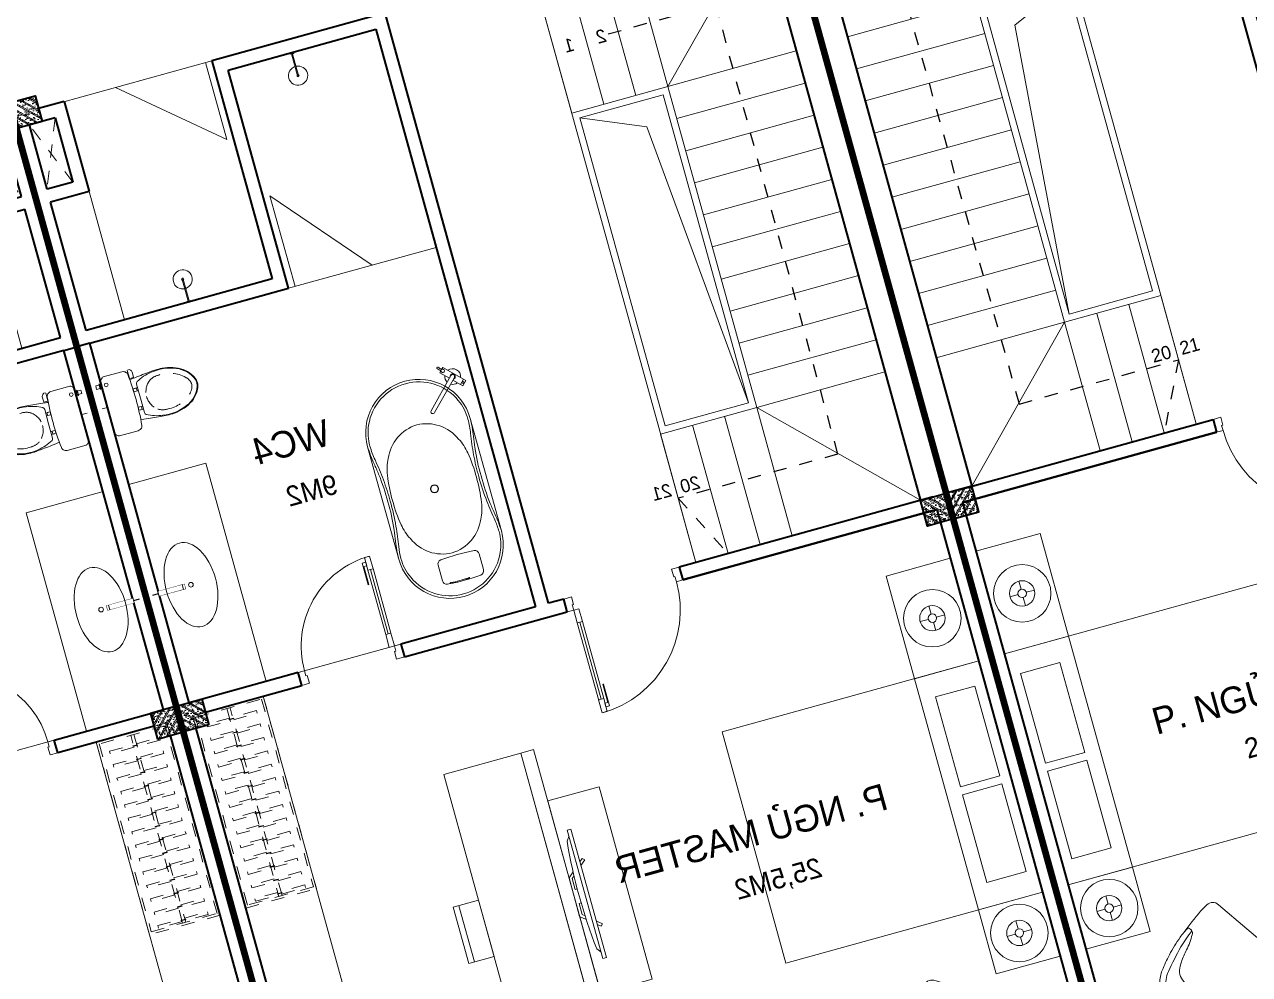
# Model space of a CAD drawing. Header units: metres. Extents: x 568332 to 569219, y 2065964 to 2066430.
# Drawn here: x 568489.27 to 568498.47, y 2066366.09 to 2066373.23 of the extents above; entities that cross this region are included whole.
import ezdxf

# ---------------------------------------------------------------- set-up
doc = ezdxf.new("R2010")
doc.units = ezdxf.units.M
for name, pattern in [('$AUDIT_BAD_LTYPE2', [0]), ('DASHDOT2', [0.5, 0.25, -0.125, 0, -0.125]), ('HIDDEN', [0.375, 0.25, -0.125]), ('X-5M-G-MB PHONGNGU$0$HIDDEN2', [0.1875, 0.125, -0.0625]), ('xref-thap C (mb tang 32-2)$0$HIDDEN', [0.375, 0.25, -0.125])]:
    doc.linetypes.add(name, pattern=pattern)
doc.layers.get('0').update_dxf_attribs({"linetype": 'CONTINUOUS'})
doc.layers.get('DEFPOINTS').update_dxf_attribs({"linetype": 'CONTINUOUS'})
for name, color, linetype, lineweight in [('-CONCRETE', 1, 'CONTINUOUS', 35), ('-DIM', 9, 'CONTINUOUS', 13), ('-DOOR', 137, 'CONTINUOUS', 9), ('-FURNITURE', 46, 'CONTINUOUS', 9), ('-HATCH', 8, 'CONTINUOUS', 5), ('-HIDE', 3, 'HIDDEN', 13), ('-LINE1', 7, 'CONTINUOUS', 18), ('-STEEL1', 1, 'CONTINUOUS', 35), ('-TEXT', 7, 'CONTINUOUS', 15), ('-WALL', 4, 'CONTINUOUS', 35), ('TEXT25', 2, 'CONTINUOUS', 13)]:
    doc.layers.add(name, color=color, linetype=linetype, lineweight=lineweight)
doc.layers.add('1-NETMANH', color=8, linetype='CONTINUOUS')
doc.styles.add('SVN_AVO_thuong', font='')
doc.styles.add('T1', font='', dxfattribs={"height": 200})
doc.styles.add('vnavanth', font='', dxfattribs={"width": 0.8})
doc.styles.get('SVN_AVO_thuong').set_extended_font_data('SVN-Avo')
doc.styles.get('T1').set_extended_font_data('VNgeometric Light')
doc.styles.get('vnavanth').set_extended_font_data('.VnAvantH')

# ---------------------------------------------------------------- blocks, each defined once
blk = doc.blocks.new('*U187')
at = {"linetype": 'X-5M-G-MB PHONGNGU$0$HIDDEN2'}
for points in [[(0, 600.0000000004657), (0, 0), (1636.196318108544, -5.568266150429466e-10), (1636.196318108544, 599.9999999999088)], [(1616.196318108544, 579.9996613718355), (1616.196318108544, 19.99966137183562), (20, 20.00000000046566), (20, 580.0000000004657)], [(1616.196318108544, 286.6991212949177), (1616.196318108544, 313.0991212948245), (20, 313.0991212953813), (19.99999859370291, 286.6991212952417)], [(113.7817614636733, 319.1750910408318), (109.4317788550979, 319.1750910408318), (109.4317788550979, 280.441767644881), (113.7817614636733, 280.441767644881)], [(227.7817614636733, 319.1750910407849), (223.4317788550979, 319.1750910407849), (223.4317788550979, 280.4417676448341), (227.7817614636733, 280.4417676448341)], [(341.7817614636733, 319.175091040738), (337.4317788550979, 319.175091040738), (337.4317788550979, 280.4417676447872), (341.7817614636733, 280.4417676447872)], [(455.7817614636733, 319.1750910406911), (451.4317788550979, 319.1750910406911), (451.4317788550979, 280.4417676447403), (455.7817614636733, 280.4417676447403)], [(569.7817614636733, 319.1750910406442), (565.431778855098, 319.1750910406442), (565.431778855098, 280.4417676446934), (569.7817614636733, 280.4417676446934)], [(683.7817614636733, 319.1750910405973), (679.431778855098, 319.1750910405973), (679.431778855098, 280.4417676446465), (683.7817614636733, 280.4417676446465)], [(797.7817614636733, 319.1750910405504), (793.431778855098, 319.1750910405504), (793.431778855098, 280.4417676445996), (797.7817614636733, 280.4417676445996)], [(911.7817614636733, 319.1750910405035), (907.431778855098, 319.1750910405035), (907.431778855098, 280.4417676445527), (911.7817614636733, 280.4417676445527)], [(1025.781761463673, 319.1750910404566), (1021.431778855098, 319.1750910404566), (1021.431778855098, 280.4417676445057), (1025.781761463673, 280.4417676445057)], [(1139.781761463673, 319.1750910404097), (1135.431778855098, 319.1750910404097), (1135.431778855098, 280.4417676444588), (1139.781761463673, 280.4417676444588)], [(1253.781761463673, 319.1750910403628), (1249.431778855098, 319.1750910403628), (1249.431778855098, 280.4417676444119), (1253.781761463673, 280.4417676444119)], [(1367.781761463673, 319.1750910403159), (1363.431778855098, 319.1750910403159), (1363.431778855098, 280.441767644365), (1367.781761463673, 280.441767644365)], [(1481.781761463673, 319.175091040269), (1477.431778855098, 319.175091040269), (1477.431778855098, 280.4417676443181), (1481.781761463673, 280.4417676443181)], [(1595.781761463673, 319.175091040222), (1591.431778855098, 319.175091040222), (1591.431778855098, 280.4417676442712), (1595.781761463673, 280.4417676442712)]]:
    blk.add_lwpolyline(points, close=True, dxfattribs=at)
for points in [[(122.2409142897814, 313.1103512093413), (122.2409142897814, 515.2497102723445), (100.1765458012815, 515.2497102723445), (100.1765458012815, 313.1103512093413)], [(236.2409142897814, 313.1103512092944), (236.2409142897814, 515.2497102722975), (214.1765458012815, 515.2497102722975), (214.1765458012815, 313.1103512092944)], [(350.2409142897814, 313.1103512092475), (350.2409142897814, 515.2497102722507), (328.1765458012815, 515.2497102722507), (328.1765458012815, 313.1103512092475)], [(464.2409142897814, 313.1103512092006), (464.2409142897814, 515.2497102722037), (442.1765458012815, 515.2497102722037), (442.1765458012815, 313.1103512092006)], [(578.2409142897814, 313.1103512091537), (578.2409142897814, 515.2497102721569), (556.1765458012815, 515.2497102721569), (556.1765458012815, 313.1103512091537)], [(692.2409142897814, 313.1103512091068), (692.2409142897814, 515.24971027211), (670.1765458012815, 515.24971027211), (670.1765458012815, 313.1103512091068)], [(806.2409142897814, 313.1103512090599), (806.2409142897814, 515.249710272063), (784.1765458012815, 515.249710272063), (784.1765458012815, 313.1103512090599)], [(920.2409142897814, 313.110351209013), (920.2409142897814, 515.2497102720162), (898.1765458012815, 515.2497102720162), (898.1765458012815, 313.110351209013)], [(1034.240914289781, 313.1103512089661), (1034.240914289781, 515.2497102719692), (1012.176545801281, 515.2497102719692), (1012.176545801281, 313.1103512089661)], [(1148.240914289781, 313.1103512089192), (1148.240914289781, 515.2497102719224), (1126.176545801281, 515.2497102719224), (1126.176545801281, 313.1103512089192)], [(1262.240914289781, 313.1103512088723), (1262.240914289781, 515.2497102718754), (1240.176545801281, 515.2497102718754), (1240.176545801281, 313.1103512088723)], [(1376.240914289781, 313.1103512088254), (1376.240914289781, 515.2497102718285), (1354.176545801281, 515.2497102718285), (1354.176545801281, 313.1103512088254)], [(1490.240914289781, 313.1103512087785), (1490.240914289781, 515.2497102717816), (1468.176545801281, 515.2497102717816), (1468.176545801281, 313.1103512087785)], [(1604.240914289781, 313.1103512087315), (1604.240914289781, 515.2497102717347), (1582.176545801281, 515.2497102717347), (1582.176545801281, 313.1103512087315)], [(100.1765458012815, 286.7103512094345), (100.1765458012815, 92.0852110228024), (122.2409142897814, 92.0852110228024), (122.2409142897814, 286.7103512094345)], [(214.1765458012815, 286.7103512093876), (214.1765458012815, 92.08521102275549), (236.2409142897814, 92.08521102275549), (236.2409142897814, 286.7103512093876)], [(328.1765458012815, 286.7103512093407), (328.1765458012815, 92.08521102270858), (350.2409142897814, 92.08521102270858), (350.2409142897814, 286.7103512093407)], [(442.1765458012815, 286.7103512092938), (442.1765458012815, 92.08521102266168), (464.2409142897814, 92.08521102266168), (464.2409142897814, 286.7103512092938)], [(556.1765458012815, 286.7103512092469), (556.1765458012815, 92.08521102261477), (578.2409142897814, 92.08521102261477), (578.2409142897814, 286.7103512092469)], [(670.1765458012815, 286.7103512092), (670.1765458012815, 92.08521102256786), (692.2409142897814, 92.08521102256786), (692.2409142897814, 286.7103512092)], [(784.1765458012815, 286.7103512091531), (784.1765458012815, 92.08521102252095), (806.2409142897814, 92.08521102252095), (806.2409142897814, 286.7103512091531)], [(898.1765458012815, 286.7103512091062), (898.1765458012815, 92.08521102247404), (920.2409142897814, 92.08521102247404), (920.2409142897814, 286.7103512091062)], [(1012.176545801281, 286.7103512090592), (1012.176545801281, 92.08521102242715), (1034.240914289781, 92.08521102242715), (1034.240914289781, 286.7103512090592)], [(1126.176545801281, 286.7103512090123), (1126.176545801281, 92.08521102238024), (1148.240914289781, 92.08521102238024), (1148.240914289781, 286.7103512090123)], [(1240.176545801281, 286.7103512089654), (1240.176545801281, 92.08521102233333), (1262.240914289781, 92.08521102233333), (1262.240914289781, 286.7103512089654)], [(1354.176545801281, 286.7103512089186), (1354.176545801281, 92.08521102228642), (1376.240914289781, 92.08521102228642), (1376.240914289781, 286.7103512089186)], [(1468.176545801281, 286.7103512088717), (1468.176545801281, 92.0852110222395), (1490.240914289781, 92.0852110222395), (1490.240914289781, 286.7103512088717)], [(1582.176545801281, 286.7103512088247), (1582.176545801281, 92.0852110221926), (1604.240914289781, 92.0852110221926), (1604.240914289781, 286.7103512088247)]]:
    blk.add_lwpolyline(points, dxfattribs=at)
blk = doc.blocks.new('1800X2000')
at = {"layer": '-FURNITURE'}
blk.add_line((325497.3064970744, 17765.29446492715), (325497.3064973904, 19565.2944651944), dxfattribs=at)
for points in [[(323997.3057774993, 19565.2944651944), (325997.3064971831, 19565.2944651944), (325997.3064971831, 17765.29446484288), (323997.3057774993, 17765.29446484288)], [(325612.9490047574, 19390.79434491032), (325919.0064973457, 19390.79434491032), (325919.0064973457, 18691.29434485664), (325612.9490047574, 18691.29434485664)], [(325612.9490046239, 18629.79434491026), (325919.0064972151, 18629.79434491026), (325919.0064972151, 17946.79434485664), (325612.9490046239, 17946.79434485664)]]:
    blk.add_lwpolyline(points, close=True, dxfattribs=at)
blk = doc.blocks.new('A$C38b1dc06')
at = {"layer": '-LINE1'}
for p, q in [((1749.854677429888, 4156.179725173817), (0.3015751927741803, 4156.179725173817)), ((1000.281453303236, 3156.179725173817), (0.3015751927741803, 4156.179725173817)), ((0.3015751927741803, 4156.179725173817), (0.3015751919010654, -343.8202748260228)), ((1000.281453303236, 4156.179725173824), (1000.281453303236, 3156.179725173824)), ((1250.139194678806, 3156.179725173824), (1250.139194678806, 4156.179725173824)), ((1250.139194678806, 4156.179725173824), (1250.139194678806, 3156.179725173824)), ((1499.996936054376, 3156.179725173824), (1499.996936054376, 4156.179725173824)), ((1499.996936054376, 4156.179725173824), (1499.996936054318, 3156.179725173832)), ((1749.854677429888, 3156.179725173824), (1749.854677429888, 4156.179725173824)), ((1749.854677429888, 4156.179725173817), (1749.85467742983, 3106.179725173817)), ((1000.281453302305, 656.1797251739335), (1000.281453303236, 3156.179725173817)), ((1000.281453303236, 3156.179725173817), (1749.85467742983, 3156.179725173817)), ((1050.281453303003, 706.1797251739772), (1050.281453303236, 3106.179725173817)), ((1050.281453303236, 3106.179725173817), (1699.854677429801, 3106.179725173817)), ((1233.300401159795, 2905.148311595723), (1699.854677429801, 3106.179725173817)), ((1699.854677428928, 706.1797251739772), (1699.854677429801, 3106.179725173817)), ((1749.854677429597, 706.179725173999), (1749.85467742983, 3106.179725173839)), ((1050.281453303003, 706.1797251739772), (1233.300401159795, 2905.148311595723)), ((1000.281453303236, 656.1797251739772), (1749.85467742983, 656.1797251739772)), ((1000.281453303236, -343.8202748260228), (1000.281453303236, 656.1797251739772)), ((1050.281453303003, 706.1797251739772), (1699.854677428928, 706.1797251739772)), ((1250.139194678806, 656.1797251739772), (1250.139194678806, -343.8202748260228)), ((1250.139194678806, -343.8202748260228), (1250.139194678806, 656.1797251739772)), ((1499.996936054376, 656.1797251739772), (1499.996936054376, -343.8202748260228)), ((1499.996936054376, -343.8202748260228), (1499.996936054318, 656.1797251739699)), ((1749.854677429888, -343.8202748260228), (1749.85467742983, 706.1797251739772)), ((1749.854677429888, 656.1797251739772), (1749.854677429888, -343.8202748260228)), ((1749.854677429888, -343.8202748260228), (0.3015751919010654, -343.8202748260228))]:
    blk.add_line(p, q, dxfattribs=at)
at = {"layer": '-LINE1', "lineweight": 18}
for p, q in [((1000.281453303236, 3156.179725173817), (0.2521035463432781, 3156.179725173817)), ((1000.281453303003, 2906.17972517389), (0.2521035461104475, 2906.17972517389)), ((1000.281453303469, 2656.17972517389), (0.2521035465761088, 2656.17972517389)), ((1000.281453303469, 2406.17972517389), (0.2521035465761088, 2406.17972517389)), ((1000.281453303469, 2156.179725173904), (0.2521035465761088, 2156.179725173904)), ((1000.281453303469, 1906.179725173904), (0.2521035465761088, 1906.179725173904)), ((1000.281453303469, 1656.179725173904), (0.2521035465761088, 1656.179725173904)), ((1000.28145330277, 1406.179725173904), (0.2521035458776169, 1406.179725173904)), ((1000.281453303236, 1156.179725173904), (0.2521035463432781, 1156.179725173904)), ((1000.28145330277, 906.1797251739044), (0.2521035458776169, 906.1797251739044)), ((1000.281453303236, 656.1797251739772), (0.2521035463432781, 656.1797251739772)), ((1000.281453303236, 656.1797251739772), (0.3015751859056763, -343.82027482595))]:
    blk.add_line(p, q, dxfattribs=at)
at = {"layer": '1-NETMANH', "linetype": 'DASHDOT2'}
blk.add_lwpolyline([(1327.325072003063, 3656.419923450812), (492.458725621982, 3656.419923450812), (508.0748312271317, 155.2632639587246), (508.0748312271317, 155.2632639587246), (1749.854677429888, 156.1797251739772), (1499.996936054376, -343.8202748260228)], dxfattribs=at)
at = {"layer": '-TEXT', "color": 2, "style": 'vnavanth'}
for s, p in [('2', (1346.818775833643, 3603.914582017329)), ('1', (1596.676517209155, 3603.914582017329)), ('20', (1562.294563305157, 183.5576658285718)), ('21', (1783.476825895079, 183.5576658285718))]:
    blk.add_text(s, height=99.97959496000885, dxfattribs=at).set_placement(p)
blk = doc.blocks.new('shower')
for points in [[(180919.3447017173, -32316.45425928477), (180912.3337561736, -32316.45425928477), (180912.3337561736, -32146.62790954509), (180919.3447017173, -32146.62790954509)], [(180929.3839969719, -32326.62790954066), (180902.2944609144, -32326.62790954066), (180902.2944609144, -32316.45425928477), (180929.3839969719, -32316.45425928477)]]:
    blk.add_lwpolyline(points, close=True)
for radius, start, end in [(72, 272.7906698559544, 267.2093301440456), (8.346062492523743, 294.8355446212717, 245.1644553787283)]:
    blk.add_arc((180915.8392289462, -32146.62790954416), radius, start, end)
blk = doc.blocks.new('XR.MB.LM123$0$tvi 1')
blk.add_lwpolyline([(28.54445810673496, -2.291926648467779e-10), (28.54445810673496, -999.9999999999964), (-7.275957614183426e-12, -1000), (0, 0)], close=True)
for points in [[(28.54445810680045, -50.31958968611434), (52.37372755713295, -80.86315460130209)], [(-24.09820395050338, -235.5599978379832), (-39.09879504836863, -251.7939635238108)], [(0, -284.7849796677438), (-39.09879504836863, -251.7939635238108)], [(0, -255.9952397129928), (-24.09820395050338, -235.5599978379832)], [(69.66229681991535, -315.0836646851385), (111.1934016081432, -350.2927865858655), (111.193401608034, -649.712917566063), (69.68611289083492, -684.9110379843005)], [(89.09002233762294, -445.7449799550195), (89.09002233762294, -359.9578938602899), (70.91298945683957, -344.6203678706661)], [(89.09002233762294, -445.7449799550195), (73.49991829216015, -445.7449799550232)], [(89.09002233768115, -554.2550200447404), (89.09002233773936, -640.0421061392371), (70.91298945678864, -655.3796321293303)], [(89.09002233768115, -554.2550200447404), (73.49991829216015, -554.2550200447404)], [(0, -715.2150203320198), (-39.09879504836863, -748.2060364759491)], [(-24.09820395050338, -764.4400021620095), (-39.09879504836863, -748.2060364759491)], [(0, -744.004760287), (-24.09820395050338, -764.4400021620095)], [(28.54445810674224, -949.680410313882), (52.37372755713295, -919.1368453984578)]]:
    blk.add_lwpolyline(points)
blk.add_arc((-4025.16618952866, -499.9999999999964), 4099.025185406737, 354.1310878512652, 5.868912148527433)
blk = doc.blocks.new('A$C7D524948')
at = {"layer": '-FURNITURE'}
for points in [[(-1.862645149230957e-09, 824.9500000011176, 0.02374928999430728), (-77.15000000130385, 820, 0.1110396266945436), (-175.0999999996275, 786.1500000022352, 0.08516816991690027), (-234.9500000011176, 733.25, 0.08855014736123698), (-281.5499999988824, 649.3499999996275, 0.02790636319614463), (-315.9500000011176, 525.5999999996275, 0.02834164487538841), (-340.4000000022352, 372.8000000007451, 0.04711987010175965), (-341.0999999996275, 283.4000000003725, 0.5135274654112972), (-284.5500000007451, 299.9500000011176, 0.05957759956988055), (-242.5500000026077, 413.6500000003725, -0.03446512451505389), (-213.1500000003725, 507.4499999992549, -0.05927668371543007), (-182.7500000009313, 564.2999999988824, -0.1661460996977688), (-133.4500000011176, 600.4000000003725, -0.0525641271264061), (-75.80000000074506, 611.9500000011176, -0.02855401869774651), (-1.862645149230957e-09, 614.6500000003725, -3.543335205159532)], [(-0.5500000007450581, 774.1500000003725, 0.1055837687742558), (-137.8000000007451, 751.3000000007451, 0.08397584501256396), (-176, 728.25, 0.1493020227225411), (-241.2000000011176, 626.1999999992549, 0.02490854660583826), (-289.25, 424.1500000003725, 0.02643887537121914), (-306.5679914960638, 278.4068524483591, -0.8863330528017872)], [(-0.5500000007450581, 774.1500000003725, -0.1055837687742558), (136.6999999992549, 751.3000000007451, -0.08397584501256396), (174.8999999985099, 728.2500000018626, -0.1493020227225411), (240.0999999986961, 626.1999999992549, -0.02490854660583826), (288.1499999975786, 424.1500000003725, -0.02643887537121914), (305.467991495505, 278.4068524483591, 0.8863330528017872)], [(-1.862645149230957e-09, 824.9500000011176, -0.02374928999430728), (77.14999999850988, 820.0000000018626, -0.1110396266945436), (175.0999999986961, 786.1500000003725, -0.08516816991690027), (234.9499999992549, 733.25, -0.08855014736123698), (281.5499999988824, 649.3499999996275, -0.02790636319614463), (315.9500000011176, 525.5999999996275, -0.02834164487538841), (340.3999999985099, 372.8000000007451, -0.04711987010175965), (341.0999999996275, 283.4000000022352, -0.5135274654112972), (284.5500000007451, 299.9499999992549, -0.05957759956988055), (242.5499999988824, 413.6499999985099, 0.03446512451505389), (213.1499999994412, 507.4500000011176, 0.05927668371543007), (182.75, 564.3000000007451, 0.1661460996977688), (133.4499999983236, 600.4000000003725, 0.0525641271264061), (75.79999999888241, 611.9499999992549, 0.02855401869774651), (-1.862645149230957e-09, 614.6500000003725, 3.543335205159532)], [(-342.8562581948936, 328.1164919566363, 0.02267140514630937), (-350.039135296829, 124.5, 0.01212164544072816), (-345.6391352973878, 57.0500000026077, 0.4055082152921144), (-279.3891352973878, 0), (0, 0)], [(342.8562581939623, 328.1164919547737, -0.02267140514630937), (350.0391352958977, 124.5, -0.01212164544072816), (345.6391352955252, 57.05000000074506, -0.4055082152921144), (279.3891352964565, 0), (0, 0)]]:
    blk.add_lwpolyline(points, format="xyb", dxfattribs=at)
blk = doc.blocks.new('*U149')
at = {"linetype": '$AUDIT_BAD_LTYPE2'}
for p, q in [((70, 100), (70, 699.9999999999982)), ((90, 699.9999999999982), (90, 100))]:
    blk.add_line(p, q, dxfattribs=at)
for points in [[(50, 699.9999999999982), (90, 699.9999999999982), (90, 799.9999999999982), (50, 799.9999999999982), (50, 699.9999999999982)], [(50, 702.9059272893337), (50, 100)], [(50, 100), (90, 100), (90, 0), (50, 0), (50, 100)]]:
    blk.add_lwpolyline(points)
for points in [[(118.2698876160139, 594.5156181119073), (118.2698876160139, 764.1349438079906), (90, 764.1349438079906), (90, 735.8650561920058), (112.6159100928053, 735.8650561920058), (112.6159100928053, 594.5156181119073)], [(0, 0), (50, 0), (50, -40), (60, -40), (60, -99.99999999999272), (0, -99.99999999999272)], [(899.9999999999982, 1.3252863207713e-28), (849.9999999999982, 1.3252863207713e-28), (849.9999999999982, -40.00000000000001), (839.9999999999982, -40.00000000000001), (839.9999999999982, -99.99999999999272), (899.9999999999982, -99.99999999999272)]]:
    blk.add_lwpolyline(points, close=True)
at = {"linetype": '$AUDIT_BAD_LTYPE2', "ltscale": 0.3}
blk.add_arc((50, 0), 799.9999999999982, 0, 90, dxfattribs=at)
blk = doc.blocks.new('*U148')
at = {"linetype": '$AUDIT_BAD_LTYPE2'}
for p, q in [((70, 100), (69.99999999999999, 600.0000000000018)), ((89.99999999999999, 600.0000000000018), (90, 100))]:
    blk.add_line(p, q, dxfattribs=at)
for points in [[(49.99999999999999, 600.0000000000018), (89.99999999999999, 600.0000000000018), (89.99999999999999, 700.0000000000018), (49.99999999999999, 700.0000000000018), (49.99999999999999, 600.0000000000018)], [(49.99999999999999, 602.9059272893373), (50, 100)], [(50, 100), (90, 100), (90, 0), (50, 0), (50, 100)]]:
    blk.add_lwpolyline(points)
for points in [[(118.2698876160139, 494.515618111911), (118.2698876160139, 664.1349438079942), (89.99999999999999, 664.1349438079942), (89.99999999999999, 635.8650561920094), (112.6159100928053, 635.8650561920094), (112.6159100928053, 494.515618111911)], [(0, 0), (50, 0), (50, -40), (60, -40), (60, -99.99998804123416), (0, -99.99998804123416)], [(800.0000000000018, 7.105427357600876e-15), (750.0000000000018, 7.105427357600876e-15), (750.0000000000018, -40), (740.0000000000018, -40), (740.0000000000018, -99.99998804123415), (800.0000000000018, -99.99998804123415)]]:
    blk.add_lwpolyline(points, close=True)
at = {"linetype": '$AUDIT_BAD_LTYPE2', "ltscale": 0.3}
blk.add_arc((50, 0), 700.0000000000018, 0, 90, dxfattribs=at)
blk = doc.blocks.new('A$C52EE6B0C')
for p, q in [((-17.20769670707523, 15.73427220259327), (17.21740616677562, 15.73427220259327)), ((-17.20769664159161, -15.76179078378482), (17.25286010079435, -15.76177874789573))]:
    blk.add_line(p, q)
for radius in [1.2047244094, 1.0625984252]:
    blk.add_circle((0.004854760598391294, -0.01375929062487558), radius)
for centre, radius, start, end in [((-17.24314525874797, -0.01207868778146803), 15.74633857169191, 90.00004679933201, 180.0060212317107), ((-17.25508472573711, 0.1019342582440004), 14.92367355756088, 89.89259614786677, 114.0143398310184), ((-18.18116453613038, -21.56814891623799), 37.31420158923805, 80.32537186998005, 88.55949406869577), ((-17.85723445771146, -16.41196067107376), 31.44385665188106, 80.95530103647799, 88.85173392611411), ((3.492732717044419, 116.0118507486186), 102.6900642221361, 260.8064278436171, 264.356453546728), ((10.00461303815246, 158.7953360565007), 145.2428134353977, 261.321760178495, 262.6566174950622), ((-0.8758374273893423, 77.0744670072454), 62.80248494290996, 262.9722866301048, 270.8034968767962), ((0.8855469487607479, 77.0744670072454), 62.80248494290996, 269.1965031232039, 277.0277133698951), ((-18.4352474148327, 226.8786012548953), 214.5500408366301, 276.9922117853802, 278.5967700074263), ((-9.994903516751947, 158.7953360565007), 145.2428134353977, 277.3433825049378, 278.678239821505), ((18.19087405753089, -21.56814891623799), 37.31420158923805, 91.44050593130423, 99.67462813001998), ((17.49661970126908, -11.01489087357186), 26.04177352760918, 90.57161639594337, 98.52623542419117), ((17.38028173809289, 0.6458196171442978), 14.38048270410287, 65.5240217261104, 90.57161639594337), ((17.25285478011938, -0.01207868778146803), 15.74633857169191, 359.9939787682893, 89.999953200668), ((-17.21041953764507, 0.001682114729192108), 15.03342542002128, 114.0143397923319, 180.0588324882195), ((-5.419667109847069, -2.205582012422383), 14.69270855791083, 98.51976196149644, 117.8512947361469), ((-0.2559751088847406, -36.67531980102649), 49.54707038386372, 89.69837733597764, 98.51976196149644), ((-0.4392543211579323, 89.40770245710155), 75.83928513553873, 265.3361413481834, 270.3355216603239), ((0.5786736126174219, 84.46415005414747), 70.89675459107134, 269.5362586194438, 275.7509718273354), ((0.26568463028525, -36.67531980102649), 49.54707038386372, 81.48023803850357, 90.30162266402236), ((5.429376631247578, -2.205582012422383), 14.69270855791083, 62.14870526385309, 81.48023803850357), ((17.03142645675689, -0.1205247127218172), 15.22249436628161, 0.4018525137937155, 65.5240217261104), ((-7.450100970658241, -0.4025184732163325), 12.18724008712164, 113.3669392692271, 178.1720206420629), ((7.459810492087854, -0.4025184732163325), 12.18724008712164, 1.827979357937088, 66.63306073077288), ((28.29923964393674, 2.770475775178056), 0.2863587186237817, 160.8078893687392, 185.677575747249), ((1.032724158198107, 0.0596931052277796), 27.11457574387047, 359.8447870516113, 5.677575747249001), ((28.14528837171383, 2.82406351249665), 0.1233475539422422, 123.474108831765, 160.8078893687392), ((28.11764562025201, 2.865868186636362), 0.07323016681635565, 85.79124561711077, 123.474108831765), ((28.11499697584077, 2.829875804425683), 0.1093198730242431, 39.09426345110634, 85.79124561711077), ((27.9923979784362, 2.718469867249951), 0.2748749163090767, 4.941295606222266, 41.00239497281166), ((1.841417531803017, 0.05082119413418695), 26.56153366930607, 359.8606935406443, 5.815426488843808), ((-17.24314525874797, -0.01544044824549928), 15.74633857169191, 179.9939787682893, 269.999953200668), ((-17.21041951692314, -0.02920073014684021), 15.03342545060523, 179.9411309193374, 245.9856601689816), ((-7.450100970658241, 0.3749993371893652), 12.18724008712164, 181.8279793579371, 246.6330607307729), ((7.459810492087854, 0.3749993371893652), 12.18724008712164, 293.3669392692271, 358.1720206420629), ((17.25285478011938, -0.01544044824549928), 15.74633857169191, 270.000046799332, 0.006021231710728335), ((17.0314264257031, 0.09300610912032425), 15.22249441194929, 294.4759783475301, 359.5981396082714), ((28.29923964393674, -2.797994911205024), 0.2863587186237817, 174.322424252751, 199.1921106312608), ((1.032724158198107, -0.08721224125474691), 27.11457574387047, 354.322424252751, 0.1552129483886985), ((28.14528837171383, -2.851582648523618), 0.1233475539422422, 199.1921106312608, 236.525891168235), ((28.11764562025201, -2.89338732266333), 0.07323016681635565, 236.525891168235, 274.2087543828892), ((28.11499697584077, -2.85739494045265), 0.1093198730242431, 274.2087543828892, 320.9057365488936), ((27.9923979784362, -2.745989003276918), 0.2748749163090767, 318.9976050271883, 355.0587043937777), ((1.841417531803017, -0.07834033016115427), 26.56153366930607, 354.1845735111562, 0.1393064593556944), ((-5.419667109847069, 2.178062876395416), 14.69270855791083, 242.1487052638531, 261.4802380385036), ((5.429376631247578, 2.178062876395416), 14.69270855791083, 278.5197619614964, 297.8512947361469), ((-17.25508472573711, -0.1294528978760354), 14.92367355756088, 245.9856601689816, 270.1074038521332), ((3.492732717044419, -116.0393693881924), 102.6900642221361, 95.64354645327202, 99.19357215638293), ((-0.8758374273893423, -77.10198614327237), 62.80248494290996, 89.19650312320385, 97.02771336989514), ((-0.2559751088847406, 36.64780066499952), 49.54707038386372, 261.4802380385036, 270.3016226640223), ((-0.4392543211579323, -89.43522109673359), 75.83928513553873, 89.66447833967614, 94.66385865181664), ((0.26568463028525, 36.64780066499952), 49.54707038386372, 269.6983773359776, 278.5197619614964), ((0.5786736126174219, -84.4916686937795), 70.89675459107134, 84.24902817266455, 90.4637413805562), ((0.8855469487607479, -77.10198614327237), 62.80248494290996, 82.97228663010486, 90.80349687679617), ((-18.4352474148327, -226.9061198945274), 214.5500408366301, 81.40322999257371, 83.00778821461982), ((17.38028173809289, -0.6733382567763329), 14.38048270410287, 269.4283836040566, 294.4759782738896), ((-18.18116453613038, 21.54062978021102), 37.31420158923805, 271.4405059313042, 279.6746281300199), ((-17.85723445771146, 16.38444203144172), 31.44385665188106, 271.1482660738859, 279.044698963522), ((10.00461303815246, -158.8228551925276), 145.2428134353977, 97.3433825049378, 98.67823982150497), ((-9.994903516751947, -158.8228551925276), 145.2428134353977, 81.32176017849503, 82.65661749506219), ((18.19087405753089, 21.54062978021102), 37.31420158923805, 260.32537186998, 268.5594940686958), ((17.49661970126908, 10.98737223393982), 26.04177352760918, 261.4737645758088, 269.4283836040566)]:
    blk.add_arc(centre, radius, start, end)
at = {"layer": 'DEFPOINTS'}
for tag, p in [('MODELNUMBER', (0, 0)), ('TRADENAME', (0, -0.001666666648816317)), ('PRODUCT', (0, -0.003333333355840296)), ('MATERIAL', (0, -0.005000000004656613))]:
    blk.add_attdef(tag, p, '', height=0.001, dxfattribs=at)
blk = doc.blocks.new('A$C4D835AF5')
at = {"layer": '-FURNITURE', "ltscale": 8}
for p, q in [((-3.937007874133997, 0.3346456687140744), (-3.937007874133997, 0.8661417323164642)), ((-3.856363968050573, 0.3149606298829895), (-3.917322834720835, 0.3149606298829895)), ((3.14960629917914, 0.905511811026372), (-3.897637795307674, 0.905511811026372)), ((-3.549881889834069, 0.4615121080132667), (-3.549881889834069, 0.4918150943994988)), ((-3.339881889871322, 0.4918150943994988), (-3.339881889871322, 0.4615121080132667)), ((-0.5905511811724864, 0), (-0.5905511811724864, -12.08661417319672)), ((0.5905511810560711, 0), (0.5905511810560711, -12.08661417319672)), ((3.14960629917914, -0.9055118109972682), (3.14960629917914, 0.905511811026372)), ((3.169291338417679, 0.8956692913197912), (3.14960629917914, 0.8956692913197912)), ((3.169291338417679, -0.8956692912906874), (3.169291338417679, 0.8956692913197912)), ((3.188976377830841, 0.905511811026372), (3.976377952611074, 0.905511811026372)), ((3.996062992024235, -0.8858222072885837), (3.996062992024235, 0.8858183881966397)), ((-3.937007874133997, -0.8661417323164642), (-3.937007874133997, -0.3346456698782276)), ((-3.859123134170659, -0.3149606298829895), (-3.917322834720835, -0.3149606298829895)), ((-0.5905511811724864, -0.9055118109972682), (-3.897637795307674, -0.9055118109972682)), ((-3.702086295757908, -0.4482994973659515), (-3.703305563307367, -0.4183928251150064)), ((-3.626116961007938, -0.4552132484968752), (-3.624325704469811, -0.4472871391335502)), ((-3.592593900160864, -0.4693618138844613), (-3.593808271281887, -0.4553162374941166)), ((-3.516390349017456, -0.4728221969853621), (-3.515662283170968, -0.4687519224826247)), ((-3.483023508393671, -0.4913916403020266), (-3.485677747870795, -0.4713251190551091)), ((-3.406740271369927, -0.4913916403020266), (-3.404085924616084, -0.4713243082514964)), ((-3.373373430629726, -0.4728221969853621), (-3.374101741297636, -0.4687505542242434)), ((-3.297169879544526, -0.4693618138844613), (-3.295955249399412, -0.4553132418950554)), ((-3.263646818697453, -0.4552132484968752), (-3.265438825008459, -0.4472838216461241)), ((-3.187677483947482, -0.4482994973659515), (-3.186458005278837, -0.4183876432944089)), ((3.14960629917914, -0.9055118109972682), (0.5905511810560711, -0.9055118109972682)), ((3.169291338417679, -0.8956692912906874), (3.14960629917914, -0.8956692912906874)), ((3.188976377830841, -0.9055118109972682), (3.976377952611074, -0.9055118109972682))]:
    blk.add_line(p, q, dxfattribs=at)
for radius in [0.3110236219999999, 0.264425112]:
    blk.add_circle((3.582677165279165, 0), radius, dxfattribs=at)
for centre, radius, start, end in [((-5.172746209602337, -0.009833991935011), 0.2398274364867001, 175.3988683949836, 267.683684738816), ((-5.162281866127159, 0.001097322150599211), 0.2496571373087167, 92.26055198415715, 178.0931381794738), ((-5.411562051915098, -2528.914153773454), 2529.164725280366, 89.9660810117202, 89.99457585702427), ((-3.897637795307674, 0.8661417323164642), 0.03937007869999999, 90, 180), ((-3.917322834720835, 0.334645669296151), 0.0196850394, 180, 270), ((-3.444696608930826, -0.1800324727082625), 0.6800319107999998, 90.0155575041171, 98.89806549202986), ((-3.445067178807221, -0.1800325420044828), 0.6800319804999999, 81.10193476241767, 89.98433540355451), ((-5.820766091346741e-11, 0), 2.3622047244, 22.54031043733562, 157.4596895626644), ((-5.820766091346741e-11, 0), 0.7874015747999998, 318.5903779145428, 221.4096220854572), ((-5.820766091346741e-11, 0), 0.5905511810999999, 0, 180), ((3.188976377830841, 0.8858267717296258), 0.0196850394, 90, 180), ((3.976377952611074, 0.8858267717296258), 0.0196850394, 0, 90), ((-4.563514047302306, 275.4393603570643), 275.6895205756396, 269.8713704548476, 270.134413801293), ((-3.917322834720835, -0.334645669296151), 0.0196850394, 90, 180), ((-3.897637795307674, -0.8661417323164642), 0.03937007869999999, 180, 270), ((-3.69050836347742, -0.4472920451080427), 0.01162168131717254, 184.9730588167124, 258.0340652050838), ((-3.646140178490896, -0.2514027326542418), 0.2124717066311285, 257.2815863172942, 272.5837431166033), ((-3.637047897733282, -0.4523756541602779), 0.01129324217511807, 272.4656825237923, 345.4476281752974), ((-3.581550852512009, -0.4681202150823083), 0.01111262650185997, 186.4149760746678, 247.4426638316044), ((-3.544597993255593, -0.2922010583861265), 0.190689105969796, 257.5175194414243, 274.7853332085882), ((-3.528885980602354, -0.4692233995883726), 0.01300354377461912, 270.8627506118385, 343.9333648868276), ((-3.471052158158273, -0.4887641616223846), 0.01225629918881619, 192.3790292665462, 260.142289403178), ((-3.445049900154117, -0.295684714539675), 0.2070703525339242, 262.2005895473907, 277.9341143868692), ((-3.417906698421575, -0.4895470514893532), 0.01131775609399448, 277.3077516790804, 350.6199838641652), ((-3.361692738719285, -0.4698820120247547), 0.01204505090893129, 194.128595859641, 259.0416995531207), ((-3.342932183295488, -0.2742454641556833), 0.2085271705549764, 264.2062775251951, 279.0284077801071), ((-3.310024282021914, -0.4671465401770547), 0.01304389132053663, 269.1875638990808, 350.2219325995679), ((-3.252893783501349, -0.4524938771792222), 0.01109156189044463, 194.1921654394817, 261.8514003855582), ((-3.243402015476022, -0.2392133744724561), 0.2245328352159587, 267.1755962354845, 281.6727780298017), ((-3.20032295252895, -0.4465554517519195), 0.01276517026006314, 280.6032237323427, 352.1473828500294), ((-5.820766091346741e-11, 0), 2.3622047244, 202.5403104373356, 255.4906014981622), ((-5.820766091346741e-11, 0), 2.3622047244, 284.5092583305358, 337.4596895626644), ((3.188976377830841, -0.8858267716132104), 0.0196850394, 180, 270), ((3.976377952611074, -0.8858267716132104), 0.0196850394, 270, 0), ((-5.820766091346741e-11, -12.08661417319672), 0.5905511810999999, 180, 0)]:
    blk.add_arc(centre, radius, start, end, dxfattribs=at)
blk.add_ellipse((-3.444881830888335, -0.001299991592532024), major_axis=(0.5549964930499999, 1.979270000163069e-05), ratio=0.8491940411667758, dxfattribs=at)
for tag, p in [('TRADENAME', (-0.004336408572271466, 0.006709126027999446)), ('MODELNUMBER', (-0.004336408572271466, 0.008375792705919594)), ('PRODUCT', (-0.004336408572271466, 0.005042459379183128)), ('MATERIAL', (-0.004336408572271466, 0.003375792701262981))]:
    blk.add_attdef(tag, p, '', height=0.0009999999999999998, dxfattribs=at)
blk = doc.blocks.new('A$C18091ED7')
for p, q in [((9.957147995010018e-09, -42.13376978135784), (0, -3.786117304116488e-07)), ((146.1412317672475, -26.59467297248193), (179.181621938591, -26.59467296488583)), ((146.1412317672475, -26.59467297248193), (146.1412317680188, -30.17859706786112)), ((146.1412317680188, -30.17859706786112), (165.7503655985456, -30.17859706340823)), ((153.0594147269658, -36.79204952501459), (146.1412317680188, -30.17859706786112)), ((152.3191092506386, -2.717133611440659e-07), (152.3191092568413, -26.59467297093943)), ((152.3191092506386, -2.717133611440659e-07), (179.1816219322718, -2.654269337654114e-07)), ((153.0594147269658, -36.79204952501459), (165.7503656001572, -36.79204952192958)), ((153.0594147275151, -39.73033438943094), (153.0594147269658, -36.79204952501459)), ((153.0594147275151, -39.73033438943094), (178.4413164740145, -39.73033438349376)), ((153.0594147275151, -39.73033438943094), (178.4413164740145, -39.73033438349376)), ((153.0594147275151, -39.73033438943094), (153.0594147281554, -42.13376974494895)), ((185.3594994290725, -30.17859705851879), (165.7503655985456, -30.17859706340823)), ((178.4413164733487, -36.79204951884458), (165.7503656001572, -36.79204952192958)), ((185.3594994290725, -30.17859705851879), (178.4413164733487, -36.79204951884458)), ((178.4413164733487, -36.79204951884458), (178.4413164740145, -39.73033438349376)), ((178.4413164740145, -39.73033438349376), (178.4413164746547, -42.1337697392446)), ((179.1816219322718, -2.654269337654114e-07), (179.181621938591, -26.59467296488583)), ((179.181621938591, -26.59467296488583), (185.3594994283012, -26.59467296337243)), ((185.3594994283012, -26.59467296337243), (185.3594994290725, -30.17859705851879)), ((-83.25994817525861, -267.3592828898691), (-83.259948167517, -299.9634285944048)), ((-62.88950393904452, -265.3807882612164), (-81.28145355204106, -265.3807882657275)), ((-60.91100931491019, -267.3592828844266), (-60.91100930728498, -299.9634285889624)), ((60.9110093945892, -267.3592828557594), (60.9110094022144, -299.9634285600623)), ((62.88950401780676, -265.3807882316178), (81.2814536308033, -265.3807882273395)), ((83.25994825493763, -267.3592828505498), (83.25994826256283, -299.9634285550856)), ((165.3959958605519, -261.9873972070927), (165.3959958671003, -289.7349902229907)), ((167.8691141396885, -259.5142789271486), (228.0810223811895, -259.5142789128586)), ((230.5541406641933, -274.3229751045001), (230.5541406613593, -261.9873971916386)), ((-83.25994817257379, -278.4883151478134), (-83.25994817046012, -287.6388527823146)), ((-60.91100930959874, -290.0299398849311), (-83.25994816994717, -290.0299398901407)), ((60.91100939990065, -290.029939856031), (83.25994826024908, -290.0299398510542)), ((83.25994825750604, -278.488315108727), (83.2599482596197, -287.6388527429954)), ((167.8691141472664, -292.2081085020036), (206.7175896017579, -292.2081084926904))]:
    blk.add_line(p, q)
for points in [[(230.0000000517721, -218.5046414944518, -0.1374073801801567), (225.4781190853137, -234.6482587013161), (221.7949787454636, -240.7070387715066, -0.2360805181595358), (198.2560902649639, -255.4947853636986, -0.0519608230665726), (-198.2560901437319, -255.4947854572965, -0.236080518165078), (-221.7949786317113, -240.7070388760185), (-225.4781189743626, -234.6482588077488, -0.1374073801809237), (-229.9999999484608, -218.5046416030382), (-229.9999999831671, -71.98694829508895, -0.1989123673786679), (-226.3782021181105, -63.2431547633314), (-208.8906150607545, -45.75556769772083, -0.1989123673792025), (-200.1468215308087, -42.13376982865157), (9.971699910238385e-09, -42.13376978135784), (200.1468215506357, -42.13376973403501, -0.1989123673792025), (208.8906150822841, -45.75556759897154), (226.3782021480001, -63.24315465634572, -0.1989123673791691), (230.0000000170658, -71.98694818626973)], [(144.14367173758, -618.9627606730501, -0.2124047892419209), (26.30999211127346, -734.491494372196, -0.0276853236339062), (-0.5628229983012716, -738.609219571983, -0.0222792448073508), (-26.30999181118386, -734.4914943844487, -0.2124047892421136), (-144.1436714920528, -618.9627607410075, -0.1427957259999892), (-167.2376623962118, -428.0139674870588, -0.0930051380368448), (-127.9331820271946, -309.1271633332653, -0.2564387014614383), (-111.240849547703, -299.9634286007786), (4.746470949612558e-08, -299.9634285748762), (111.2408496426324, -299.9634285482753, -0.2564387014619951), (127.933182126606, -309.1271632729331, -0.0930051380368741), (167.2376625517572, -428.0139674081001, -0.1427957260000456)]]:
    blk.add_lwpolyline(points, format="xyb", close=True)
at = {"linetype": 'xref-thap C (mb tang 32-2)$0$HIDDEN', "ltscale": 100}
blk.add_lwpolyline([(61.00044987679576, -669.0176259216969, -0.1990312026443698), (1.417429302819073e-07, -698.769823720475, -0.1990312026443799), (-61.00044960746891, -669.0176259504806, -0.2189240232571595), (-131.9321382956405, -478.313622940972, -0.1537914605682739), (-112.4681372026971, -403.989815428853, -0.2367011859554165), (5.876427167095244e-08, -347.5870280214876, -0.2367011859554843), (112.4681373467611, -403.9898153757968, -0.1537914605681893), (131.9321384748619, -478.313622878748, -0.2189240232571754)], format="xyb", close=True, dxfattribs=at)
blk.add_circle((165.7503656100234, -78.39166221523192), 13.90362011701458)
for centre, radius, start, end in [((-81.28145355158267, -267.3592828894034), 1.978494623656905, 90.00000001354867, 180.0000000133402), ((-62.88950393858613, -267.3592828848923), 1.978494623656905, 1.334021322268115e-08, 90.00000001354867), ((62.88950401826514, -267.3592828552937), 1.978494623656905, 90.00000001354867, 180.0000000133402), ((81.28145363126168, -267.3592828510155), 1.978494623656905, 1.334021322268115e-08, 90.00000001354867), ((167.8691141402633, -261.9873972065106), 2.473118279571131, 90.00000001354867, 180.0000000133402), ((168.3527972659103, -224.7572911087773), 80.08895368617857, 306.4658507565522, 320.3122930343796), ((228.0810223845983, -274.3229751050822), 2.473118279571131, 320.3122930343796, 1.334021322268115e-08), ((167.8691141466952, -289.7349902224087), 2.473118279571131, 180.0000000133402, 270.0000000135486), ((206.717589598069, -276.6690117186226), 15.53909677420133, 270.0000000135486, 306.4658507565522)]:
    blk.add_arc(centre, radius, start, end)
for points, knots in [([(-155.6468228230951, -259.4535552573798), (-156.6353001506941, -267.2522313103836), (-164.2940232875517, -328.394745314552), (-169.1545302536251, -385.0939582949213), (-183.68571763406, -527.7705276800843), (-135.602968026873, -679.1126648240606), (-50.29344375100118, -735.2493608418445), (-19.70048385594782, -741.0901266933652), (1.531116140540689e-07, -743.6724421556864)], [130.6139379315478, 130.6139379315478, 130.6139379315478, 130.6139379315478, 152.8521090939923, 311.1293507817257, 417.703951170228, 561.3833927516608, 697.6926317810714, 710.812262267882, 710.812262267882, 710.812262267882, 710.812262267882]), ([(155.6468228994709, -259.4535551877343), (156.6353002305841, -267.2522312389628), (164.2940233960289, -328.3947452375724), (169.1545303888706, -385.0939582149149), (183.6857178367027, -527.7705275934422), (135.6029683008201, -679.1126647599449), (50.29344405157826, -735.2493608178338), (19.70048415924612, -741.0901266841101), (1.530679583083838e-07, -743.6724421554536)], [130.613937934949, 130.613937934949, 130.613937934949, 130.613937934949, 152.8521090939923, 311.1293507817257, 417.703951170228, 561.3833927516608, 697.6926317810714, 710.812262267882, 710.812262267882, 710.812262267882, 710.812262267882])]:
    blk.add_open_spline(points, degree=3, knots=knots)
blk = doc.blocks.new('Sink_Cicle')
blk.add_lwpolyline([(17.49999987077899, -50.00226151314564), (-17.49999987077899, -49.99773848685436), (-17.51615354442038, -252.2967581441626), (17.48384613892995, -252.3012811850058)], close=True)
blk.add_circle((0, -300), 17.5)
at = {"layer": 'DEFPOINTS'}
blk.add_line((0, -100), (0, 0), dxfattribs=at)
blk.add_wipeout([(17.499999870775355, -50.00226151314928), (-17.49999987078263, -49.99773848685436), (-17.516153544427652, -252.29675814416623), (17.48384613892631, -252.3012811850058)])
at = {"layer": '-FURNITURE', "linetype": 'Continuous'}
blk.add_ellipse((0, -300), major_axis=(-325, 0), ratio=0.5846153846153846, dxfattribs=at)
blk.add_line((-17.51421511289664, -237.2967582757119), (17.48578462866135, -237.3012813020032))
blk = doc.blocks.new('12PLMP12')
at = {"color": 0, "linetype": 'ByBlock'}
for p, q in [((0, 1.25), (0, 3.75)), ((-1.25, 0), (-3.75, 0)), ((1.25, 0), (3.75, 0)), ((0, -1.25), (0, -3.75))]:
    blk.add_line(p, q, dxfattribs=at)
for radius in [8.5, 3.75, 1.25]:
    blk.add_circle((0, 0), radius, dxfattribs=at)
blk = doc.blocks.new('X-5M-G-MB PHONGNGU$0$A$C25DB0C3F')
at = {"elevation": -1.640194e-10}
for points in [[(197.042397281708, 437.8598038521595), (197.0369402521756, -4.041241481900215e-06), (2.670008689165115e-05, 0.002451622160151601), (0.005483729648403823, 437.8622595155612)], [(0.005483729648403823, 437.8622595155612), (197.0369402521756, 437.8622595153283), (197.0369402521756, -4.041241481900215e-06), (0.005483729648403823, -4.041226929984987e-06)]]:
    blk.add_lwpolyline(points, close=True, dxfattribs=at)
at = {"elevation": -1.640194e-10, "flags": 128}
blk.add_lwpolyline([(43.79146451898851, 437.8617138124537), (43.78600748942699, 0.001905919052660465)], dxfattribs=at)
blk = doc.blocks.new('18x35')
at = {"layer": '-HATCH'}
h = blk.add_hatch(dxfattribs=at)
h.set_pattern_fill('CHAU-01', color=256, scale=10, angle=-1.272221872585407e-14, pattern_type=2)
h.set_pattern_definition([(49.99999999999999, (0, 0), (71.72601826007535, -6.275213498259527), [7.5, -82.5]), (355, (0, 0), (-13.87513336129999, 75.21921337000119), [6, -66]), (100.4514, (5.977167999997619, -0.5229339999999638), (57.85093817140217, 68.94395420609534), [6.374019000000001, -70.1142112]), (46.18419999999998, (0, 20), (106.7241048625644, -16.55190143290183), [11.25, -123.75]), (96.63559999999998, (8.89367449999554, 18.62066930000003), (93.46627055487036, 97.41178709004416), [9.561028799999994, -105.1713]), (351.1842, (0, 20), (93.46619451336275, 97.41186009253245), [9, -99]), (20.99999999999998, (10, 15), (59.69070521184616, -40.2618890665339), [7.5, -82.5]), (326.0000000000001, (10, 15), (24.33153319215819, 72.5150045046853), [6, -66]), (71.45139999999999, (14.97422329999972, 11.64483940000002), (84.022262858149, 32.25304967099522), [6.374019000000001, -70.1142112]), (37.49999999999998, (0, 0), (1.215985531729074, 33.28938538313115), [0, -65.19999999999999, 0, -67, 0, -66.25]), (7.499999999999987, (0, 0), (26.30695374421487, 39.44117118823602), [0, -38.2, 0, -63.7, 0, -25.25]), (327.5, (-22.30000000000291, 0), (53.3822436172409, -2.255487173437988), [0, -25, 0, -78, 0, -103.5]), (317.5, (-32.30000000000291, 0), (58.31861693423862, 10.01049823323176), [0, -32.5, 0, -51.8, 0, -73.5]), (44.99999999999999, (0, 0), (-30.05203820042826, 30.05203820042828), []), (44.99999999999999, (0, 12.25), (-30.05203820042826, 30.05203820042828), [])])
h.paths.add_polyline_path([(96508.03118051568, 47993.04977023201), (96508.03118051568, 47793.04977023201), (96708.03118051568, 47793.04977023201), (96708.03118051568, 47993.04977023201)])
at = {"layer": '-STEEL1'}
blk.add_lwpolyline([(96508.03118051568, 47793.04977023201), (96708.03118051568, 47793.04977023201), (96708.03118051568, 47993.04977023201), (96508.03118051568, 47993.04977023201)], close=True, dxfattribs=at)
blk = doc.blocks.new('M1-T3')
at = {"layer": '-CONCRETE', "color": 1, "linetype": 'HIDDEN', "ltscale": 10, "const_width": 50}
blk.add_lwpolyline([(191581.7177010371, 50951.98888872014), (197581.6939540912, 50951.98888872005), (197581.7429788466, 30952.01227472891), (191581.7667257926, 30952.01227472891)], close=True, dxfattribs=at)
at = {"layer": '-DOOR'}
blk.add_lwpolyline([(195831.5539281735, 38651.57989463625), (196631.5539281613, 38651.57990827221)], dxfattribs=at)
at = {"layer": '-FURNITURE'}
for p, q in [((196031.6372135938, 43251.23192265422), (197382.0724672841, 43251.2319226542)), ((197181.7258020559, 42551.87086844364), (197181.7258020281, 41551.70542204921)), ((194781.6371310983, 41451.70542222633), (195931.6372135567, 41451.70542212187)), ((195081.7211170742, 37623.04004450522), (195081.7211166007, 35223.30256662126)), ((195081.7211170742, 37623.04004450522), (195181.7211170742, 37623.04004448639)), ((195181.7211170742, 37623.04004448769), (195181.7211166007, 35223.30256660373))]:
    blk.add_line(p, q, dxfattribs=at)
at = {"layer": '-FURNITURE', "ltscale": 5}
for p, q in [((195083.8906772101, 39148.0003326611), (195083.8237859794, 39025.67713146484)), ((195403.8965130208, 39147.24547999924), (195403.8303636575, 39026.43198412856))]:
    blk.add_line(p, q, dxfattribs=at)
at = {"layer": '-FURNITURE'}
for points in [[(196081.6372135938, 43251.23192265422), (196081.6372133833, 42651.23192265422), (196781.6372135938, 43251.23192244351)], [(195881.6372135567, 41451.7054221219), (195881.6372133463, 42158.27063493351), (195281.6372135567, 41451.70542191165)]]:
    blk.add_lwpolyline(points, dxfattribs=at)
for points in [[(197481.7286020505, 38651.57990803725), (197481.7188049213, 40351.2799648517), (196881.7188049213, 40351.2799648517), (196881.7188049213, 38651.57990813792)], [(196931.6649500865, 34151.88665804295), (196931.7217102849, 38551.57990816816), (197481.7223032412, 38551.57990806292), (197481.6655430428, 34151.88665793771)], [(191681.7741045014, 38173.00999124891), (191681.7741042516, 37373.00999155593), (192181.7741042516, 37373.00999146821), (192181.7741045014, 38173.00999116119)], [(195181.7211165976, 35223.30256660243), (195181.7211171058, 37623.04004448639), (195781.7217100621, 37623.04004438115), (195781.7217095539, 35223.30256649719)], [(194681.7205236096, 35723.31565793003), (194681.7205241179, 37223.0400445753), (195081.7211170742, 37223.04004450516), (195081.7211165659, 35723.31565785989)], [(191681.7741045014, 35072.99689957102), (191681.7741042516, 35573.00999050272), (192181.7741042516, 35573.00999059044), (192181.7741045014, 35072.99689965874)]]:
    blk.add_lwpolyline(points, close=True, dxfattribs=at)
at = {"layer": '-FURNITURE', "ltscale": 5}
for centre, radius, start, end in [((195118.0653662497, 39148.28599316826), 34.19417278572232, 97.79750243115835, 180.4786434530263), ((195238.8842489199, 37503.68417985378), 1683.161974464355, 85.38531070387536, 94.27462811874071), ((195369.6850634759, 39147.50880007366), 34.19417278572232, 359.558791352512, 82.23993241921248), ((195118.0327663702, 39025.35786749436), 34.19417278572232, 179.4650466901089, 262.1461876807523), ((195369.6532604398, 39026.2022699715), 34.19417278572232, 277.703757679374, 0.3848987822762776), ((195238.4449214266, 40670.00463845221), 1683.174451148718, 265.7381508553734, 274.6274353113247)]:
    blk.add_arc(centre, radius, start, end, dxfattribs=at)
at = {"layer": '-HIDE', "ltscale": 10}
for p, q in [((197281.7258020559, 43152.10071215803), (197481.960498194, 42652.01773896499)), ((197281.7258020559, 42651.87086844364), (197481.7258020559, 43152.09967294212))]:
    blk.add_line(p, q, dxfattribs=at)
at = {"layer": '-LINE1', "lineweight": 18}
blk.add_lwpolyline([(191581.7411493842, 50951.93153578669), (197581.7174024383, 50951.9315357866), (197581.7664271937, 30951.95492153367), (191581.7901741396, 30951.95492153367)], close=True, dxfattribs=at)
at = {"layer": '-WALL'}
for p, q in [((197581.7223051229, 48951.83150561327), (197581.7581737287, 33951.64109416441)), ((194681.622006648, 38651.57990916983), (194681.6220066599, 45252.1996659822)), ((191581.8478786649, 33951.64109416441), (191581.8478786809, 43452.06833831834)), ((194781.5484549846, 43251.23196121123), (196031.6372135938, 43251.23192265422)), ((196031.6372135938, 43251.23192265422), (196031.6372135591, 41551.70542211497)), ((197181.7258020559, 43252.10850639097), (197181.7258020559, 42551.87086844364)), ((197181.7258020559, 43252.10850639097), (197382.0724672841, 43252.1085063971)), ((191781.7713520215, 43152.19966598263), (191781.7713520146, 38651.57990947187)), ((197281.7258020559, 43152.10850639302), (197281.7258020559, 42651.87086844364)), ((197281.7258020559, 43152.10850639302), (197481.7258020375, 43152.1085063971)), ((195931.6372135913, 43151.23192551), (194781.5481967375, 43151.23196121126)), ((194781.5481967375, 43151.23196121126), (194781.5509023976, 38651.57990842323)), ((195931.6372135567, 41451.7054221219), (195931.6372135913, 43151.23192551)), ((197281.7258020559, 42651.87086844364), (197481.7258020559, 42651.87086844364)), ((197181.7258020559, 42551.87086844364), (197481.7258019528, 42551.87086844364)), ((197481.7258019151, 41551.70542202845), (197481.7258019528, 42551.87086844364)), ((196031.6372135591, 41551.70542211497), (197481.7258019151, 41551.70542202845)), ((197481.7258019056, 41451.70542202845), (195931.6372135567, 41451.7054221219)), ((197481.7258016421, 38651.57990803722), (197481.7258019056, 41451.70542202845)), ((191681.7713520146, 38651.57990947187), (193661.6154890714, 38651.5799091824)), ((193661.6154890714, 38651.5799091824), (193661.6154890888, 38551.57990847524)), ((194561.6154890636, 38551.57990774554), (194561.615489081, 38651.57990847524)), ((194561.615489081, 38651.57990847524), (194681.622006648, 38651.57990916983)), ((194781.5509023976, 38651.57990842323), (195831.5539281735, 38651.57990840643)), ((195831.5539281735, 38651.57990840643), (195831.5539281561, 38551.57991243451)), ((196631.5539281439, 38551.57990827221), (196631.5539281613, 38651.57990827218)), ((196631.5539281613, 38651.57990827218), (197481.7258016421, 38651.57990803722)), ((191681.7713520213, 38551.57990918959), (193661.6054847538, 38551.57990918665)), ((193661.6154890888, 38551.57990847524), (191681.7713520145, 38551.57990947185)), ((191681.7713520145, 38551.57990947185), (191681.7713520063, 34151.64109416441)), ((195831.5539281561, 38551.57991243451), (194561.6154890636, 38551.57990774554)), ((197382.0724672841, 38551.57990803725), (196631.5539281439, 38551.57990827221)), ((197481.761238154, 34151.64109416441), (197482.0724672841, 38451.69380030864))]:
    blk.add_line(p, q, dxfattribs=at)
at = {"layer": '-WALL', "color": 2}
blk.add_line((197481.7258019056, 41451.70542202845), (197581.7398878678, 41451.70565649414), dxfattribs=at)
at = {"layer": '-WALL'}
blk.add_lwpolyline([(197481.7258019622, 42651.87086844364), (197481.7258020375, 43152.1085063971)], dxfattribs=at)
at = {"layer": '-DIM', "xscale": -1, "rotation": 359.9999999899488}
blk.add_blockref('1800X2000', (517679.0805978934, 17807.71546917277), dxfattribs=at)
at = {"layer": '-DOOR'}
blk.add_blockref('*U148', (195831.5539281561, 38651.57989463625), dxfattribs=at)
at = {"layer": '-DOOR', "rotation": 180}
blk.add_blockref('*U149', (194561.6154890744, 38551.57990773158), dxfattribs=at)
at = {"layer": '-FURNITURE'}
for name, p, rotation in [('shower', (376353.2769537828, 10824.60403088988), 180), ('A$C7D524948', (192886.5647238961, 34897.51360994639), 124.1219197484613)]:
    blk.add_blockref(name, p, dxfattribs=dict(at, rotation=rotation))
at = {"layer": '-FURNITURE', "xscale": -1}
blk.add_blockref('shower', (377596.4187782766, 73874.95365998406), dxfattribs=at)
for name, p, rotation in [('A$C18091ED7', (197523.8610099134, 40951.49269343012), 270), ('X-5M-G-MB PHONGNGU$0$A$C25DB0C3F', (195978.7559215146, 36204.23772205532), 359.9992859249025)]:
    blk.add_blockref(name, p, dxfattribs=dict(at, rotation=rotation))
at = {"layer": '-FURNITURE', "ltscale": 8}
ref = blk.add_blockref('A$C4D835AF5', (194920.3803839797, 40484.14220533347), dxfattribs=dict(at, xscale=-25.08682081009749, yscale=25.08682081009749, zscale=25.08682081009749, rotation=45))
ref.add_attrib('MODELNUMBER', 'K-T97328-4', (194920.2909900305, 40484.3854469146), dxfattribs={"layer": 'DEFPOINTS', "height": 0.02508682081009749, "rotation": 224.9999999436282})
ref.add_attrib('TRADENAME', 'PURIST', (194920.3205551376, 40484.35588180566), dxfattribs={"layer": 'DEFPOINTS', "height": 0.02508682081009749, "rotation": 224.9999999436282})
ref.add_attrib('PRODUCT', 'BATH FILLER', (194920.3501202261, 40484.32631671907), dxfattribs={"layer": 'DEFPOINTS', "height": 0.02508682081009749, "rotation": 224.9999999436282})
ref.add_attrib('MATERIAL', 'PREMIUM MATERIALS', (194920.3796853331, 40484.296751612), dxfattribs={"layer": 'DEFPOINTS', "height": 0.02508682081009749, "rotation": 224.9999999436282})
at = {"layer": '-FURNITURE', "xscale": 25.39829667096628, "yscale": 25.39829667096628, "zscale": 25.39829667096628, "rotation": 270}
blk.add_blockref('A$C52EE6B0C', (195277.426280748, 39708.07871927148), dxfattribs=at).add_auto_attribs({'MODELNUMBER': 'K-1800', 'TRADENAME': 'ABRAZO', 'PRODUCT': 'BATH', 'MATERIAL': 'LITHOCAST'})
at = {"layer": '-FURNITURE', "extrusion": (0, 0, -1), "rotation": 270}
for name, p, xscale, yscale, zscale in [('*U187', (-197481.7286020328, 38551.57990803725), 0.916666666665974, 0.916666666665974, -0.916666666665974), ('12PLMP12', (-191931.7741045014, 37774.97119640092), 25.40000000037255, 25.40000000037255, -25.40000000037254)]:
    blk.add_blockref(name, p, dxfattribs=dict(at, xscale=xscale, yscale=yscale, zscale=zscale))
at = {"layer": '-FURNITURE', "extrusion": (0, 0, -1), "rotation": 179.9963102775916}
blk.add_blockref('XR.MB.LM123$0$tvi 1', (-194970.5599145285, 35973.16783953238), dxfattribs=at)
at = {"layer": '-FURNITURE', "xscale": 25.40000000083849, "yscale": 25.40000000083849, "zscale": 25.40000000083849, "rotation": 90.00000002731056}
blk.add_blockref('12PLMP12', (191931.7741051086, 35323.00344510305), dxfattribs=at)
at = {"layer": '-LINE1'}
blk.add_blockref('A$C38b1dc06', (191781.4697768292, 38996.0199408084), dxfattribs=at)
at = {"layer": '-STEEL1'}
for p in [(100874.0412875377, -4641.255063733155), (95073.7148716847, -9341.6697699365), (100874.0412875377, -9341.669769820448)]:
    blk.add_blockref('18x35', p, dxfattribs=at)
at = {"layer": 'TEXT25'}
for s, height, style, p in [('WC4', 200, 'SVN_AVO_thuong', (195927.4487349164, 40233.66189625087)), ('9M2', 150, 'T1', (195973.6499277773, 39868.10027289247)), ('P. NGỦ MASTER', 200, 'SVN_AVO_thuong', (192621.570448234, 36481.60854423103)), ('25,5M2', 150, 'T1', (193234.4457796413, 36125.0946725254))]:
    blk.add_text(s, height=height, rotation=359.9999999899488, dxfattribs=dict(at, style=style)).set_placement(p)
at = {"layer": '-FURNITURE', "xscale": -1, "rotation": 270}
blk.add_blockref('Sink_Cicle', (197531.7237034859, 39501.42993649481), dxfattribs=at)

msp = doc.modelspace()

# ---------------------------------------------------------------- block references
at = {"layer": '-DIM', "xscale": -0.001, "yscale": 0.001, "zscale": 0.001, "rotation": 15.45900309534941}
msp.add_blockref('M1-T3', (568691.1460914741, 2066383.518218348), dxfattribs=at)

# ---------------------------------------------------------------- next in the draw order: block references
at = {"layer": '-DIM', "xscale": 0.001, "yscale": 0.001, "zscale": 0.001, "rotation": 15.45888363382123}
for p in [(568321.844585159, 2066281.386714601), (568310.2785529154, 2066278.188075997)]:
    msp.add_blockref('M1-T3', p, dxfattribs=at)

doc.saveas('drawing.dxf')
